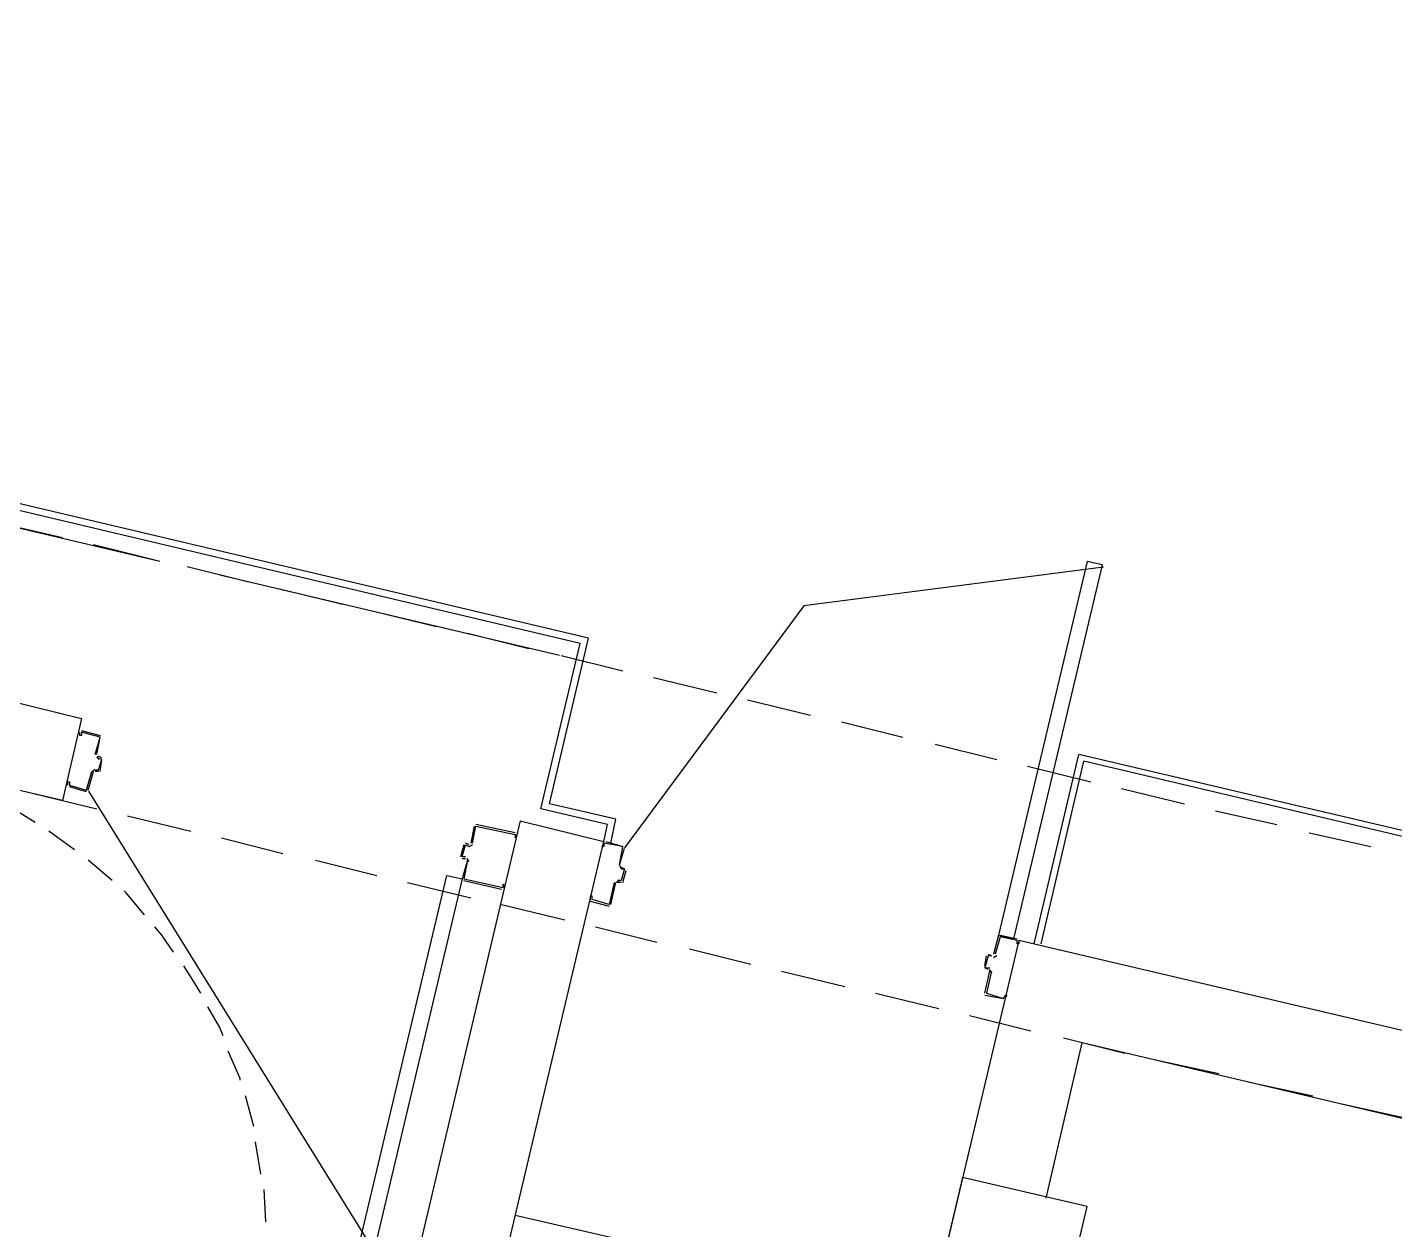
# Model space of a CAD drawing. Header units: feet. Extents: x -84 to 198, y -22 to 181.
# Drawn here: x 33.04 to 43.72, y 66.57 to 75.96 of the extents above; entities that cross this region are included whole.
import ezdxf

# ---------------------------------------------------------------- set-up
doc = ezdxf.new("R2010")
doc.units = ezdxf.units.FT
doc.layers.add('A-LINEA', color=7, linetype='CONTINUOUS')

msp = doc.modelspace()

# ---------------------------------------------------------------- linework, layer by layer
at = {"layer": 'A-LINEA'}
for p, q in [((37.4267, 71.1911), (17.24, 75.9644)), ((34.08, 71.7911), (25.8933, 73.7244)), ((32.8, 72.0978), (33.32, 71.9778)), ((32.8, 72.0978), (33.32, 71.9778)), ((33.56, 71.9244), (34.04, 71.8044)), ((33.56, 71.9244), (34.04, 71.8044)), ((34.2933, 71.7511), (34.7733, 71.6311)), ((34.2933, 71.7511), (34.7733, 71.6311)), ((37.2, 71.0578), (34.5467, 71.6844)), ((35.0133, 71.5778), (35.5067, 71.4578)), ((35.0133, 71.5778), (35.5067, 71.4578)), ((35.7467, 71.4044), (36.24, 71.2844)), ((35.7467, 71.4044), (36.24, 71.2844)), ((36.48, 71.2311), (36.96, 71.1111)), ((36.48, 71.2311), (36.96, 71.1111)), ((37.12, 69.8978), (37.4267, 71.1911)), ((37.2133, 71.0578), (37.6933, 70.9378)), ((37.2133, 71.0578), (37.6933, 70.9378)), ((37.9333, 70.8844), (38.4267, 70.7644)), ((37.9333, 70.8844), (38.4267, 70.7644)), ((38.6667, 70.7111), (39.16, 70.5911)), ((38.6667, 70.7111), (39.16, 70.5911)), ((33.4667, 70.4711), (33.6133, 70.4311)), ((33.4667, 70.4711), (33.6133, 70.4311)), ((39.4, 70.5378), (39.88, 70.4178)), ((39.4, 70.5378), (39.88, 70.4178)), ((33.4667, 70.4578), (33.4667, 70.4578)), ((33.4667, 70.4578), (33.4667, 70.4578)), ((40.1333, 70.3644), (40.6133, 70.2444)), ((40.1333, 70.3644), (40.6133, 70.2444)), ((33.5872, 70.269), (33.6021, 70.245)), ((33.5872, 70.269), (33.6021, 70.245)), ((40.9067, 68.8044), (41.2533, 70.2844)), ((53.0133, 67.5111), (41.2533, 70.2844)), ((33.5713, 70.1639), (33.5472, 70.149)), ((33.5713, 70.1639), (33.5472, 70.149)), ((33.6, 70.1511), (33.5733, 70.1511)), ((33.6, 70.1511), (33.5733, 70.1511)), ((33.6, 70.1644), (33.6, 70.1644)), ((33.6, 70.1644), (33.6, 70.1644)), ((40.8533, 70.1911), (41.3467, 70.0711)), ((40.8533, 70.1911), (41.3467, 70.0711)), ((40.96, 68.8044), (41.2933, 70.2311)), ((52.9467, 67.4711), (41.2933, 70.2311)), ((33.3733, 70.0444), (33.3733, 70.0444)), ((33.3733, 70.0444), (33.3733, 70.0444)), ((33.0933, 69.9778), (33.5867, 69.8578)), ((33.0933, 69.9778), (33.5867, 69.8578)), ((33.5067, 69.9911), (33.3733, 70.0311)), ((33.5067, 69.9911), (33.3733, 70.0311)), ((33.5067, 70.0044), (33.5067, 70.0044)), ((33.5067, 70.0044), (33.5067, 70.0044)), ((33.5208, 69.9966), (35.7575, 66.3915)), ((33.5208, 69.9966), (35.7575, 66.3915)), ((41.5867, 70.0178), (42.08, 69.8978)), ((41.5867, 70.0178), (42.08, 69.8978)), ((33.1067, 69.7511), (32.8933, 69.8844)), ((33.1067, 69.7511), (32.8933, 69.8844)), ((37.5733, 69.7378), (37.0533, 69.8578)), ((37.64, 69.7778), (37.12, 69.8978)), ((42.32, 69.8444), (42.8, 69.7378)), ((42.32, 69.8444), (42.8, 69.7378)), ((33.8267, 69.8044), (34.32, 69.6844)), ((33.8267, 69.8044), (34.32, 69.6844)), ((36.8933, 69.7644), (34.6667, 60.3511)), ((36.8933, 69.7644), (34.6667, 60.3511)), ((36.5333, 69.7244), (36.5067, 69.5911)), ((36.5333, 69.7244), (36.5067, 69.5911)), ((36.8533, 69.6711), (36.5467, 69.7378)), ((36.8533, 69.6711), (36.5467, 69.7378)), ((36.5467, 69.7244), (36.5467, 69.7244)), ((36.5467, 69.7244), (36.5467, 69.7244)), ((36.8933, 69.7644), (37.5467, 69.6044)), ((36.8933, 69.7644), (37.5467, 69.6044)), ((37.5467, 69.6044), (37.5733, 69.7378)), ((37.6, 69.5911), (37.64, 69.7778)), ((33.4133, 69.5378), (33.2133, 69.6844)), ((33.4133, 69.5378), (33.2133, 69.6844)), ((34.56, 69.6311), (35.04, 69.5111)), ((34.56, 69.6311), (35.04, 69.5111)), ((36.8533, 69.6578), (36.8533, 69.6578)), ((36.8533, 69.6578), (36.8533, 69.6578)), ((43.0533, 69.6711), (43.5333, 69.5644)), ((43.0533, 69.6711), (43.5333, 69.5644)), ((35.32, 60.1911), (37.5467, 69.6044)), ((35.32, 60.1911), (37.5467, 69.6044)), ((36.4533, 69.5778), (36.4267, 69.4844)), ((36.4533, 69.5778), (36.4267, 69.4844)), ((36.4933, 69.5778), (36.4667, 69.5911)), ((36.4933, 69.5778), (36.4667, 69.5911)), ((36.4667, 69.5778), (36.4667, 69.5778)), ((36.4667, 69.5778), (36.4667, 69.5778)), ((36.4933, 69.5911), (36.4933, 69.5911)), ((36.4933, 69.5911), (36.4933, 69.5911)), ((36.4954, 69.565), (36.5195, 69.5798)), ((36.4954, 69.565), (36.5195, 69.5798)), ((37.6667, 69.4178), (37.7067, 69.5511)), ((37.6667, 69.4178), (37.7067, 69.5511)), ((33.7067, 69.2978), (33.52, 69.4578)), ((33.7067, 69.2978), (33.52, 69.4578)), ((35.2933, 69.4578), (35.7733, 69.3378)), ((35.2933, 69.4578), (35.7733, 69.3378)), ((36.44, 69.4844), (36.44, 69.4844)), ((36.44, 69.4844), (36.44, 69.4844)), ((36.44, 69.4711), (36.4667, 69.4711)), ((36.44, 69.4711), (36.4667, 69.4711)), ((36.48, 69.4578), (36.44, 69.3111)), ((36.48, 69.4578), (36.44, 69.3111)), ((36.4667, 69.4578), (36.4667, 69.4578)), ((36.4667, 69.4578), (36.4667, 69.4578)), ((36.4928, 69.4465), (36.4779, 69.4706)), ((36.4928, 69.4465), (36.4779, 69.4706)), ((37.6672, 69.4157), (37.6821, 69.3916)), ((37.6672, 69.4157), (37.6821, 69.3916)), ((37.68, 69.4178), (37.68, 69.4178)), ((37.68, 69.4178), (37.68, 69.4178)), ((36.4533, 69.3111), (36.4533, 69.3111)), ((36.4533, 69.3111), (36.4533, 69.3111)), ((36.4533, 69.2978), (36.7467, 69.2311)), ((36.4533, 69.2978), (36.7467, 69.2311)), ((37.6646, 69.2972), (37.6405, 69.2824)), ((37.6646, 69.2972), (37.6405, 69.2824)), ((37.68, 69.2978), (37.68, 69.2978)), ((37.68, 69.2978), (37.68, 69.2978)), ((37.6933, 69.2844), (37.72, 69.3778)), ((37.6933, 69.2844), (37.72, 69.3778)), ((36.0133, 69.2844), (36.5067, 69.1644)), ((36.0133, 69.2844), (36.5067, 69.1644)), ((37.6, 69.1111), (37.64, 69.2844)), ((37.6, 69.1111), (37.64, 69.2844)), ((36.7467, 69.1111), (37.24, 68.9911)), ((36.7467, 69.1111), (37.24, 68.9911)), ((37.44, 69.1378), (37.5867, 69.0978)), ((37.44, 69.1378), (37.5867, 69.0978)), ((37.4533, 69.1511), (37.4533, 69.1511)), ((37.4533, 69.1511), (37.4533, 69.1511)), ((37.5867, 69.1111), (37.5867, 69.1111)), ((37.5867, 69.1111), (37.5867, 69.1111)), ((37.48, 68.9378), (37.96, 68.8178)), ((37.48, 68.9378), (37.96, 68.8178)), ((40.64, 68.8711), (40.7733, 68.8444)), ((40.64, 68.8711), (40.7733, 68.8444)), ((40.64, 68.8578), (40.64, 68.8578)), ((40.64, 68.8578), (40.64, 68.8578)), ((38.2133, 68.7644), (38.6933, 68.6444)), ((38.2133, 68.7644), (38.6933, 68.6444)), ((40.7867, 68.8311), (38.56, 59.4311)), ((40.7867, 68.8311), (38.56, 59.4311)), ((40.7733, 68.8311), (40.7733, 68.8311)), ((40.7733, 68.8311), (40.7733, 68.8311)), ((46.7867, 67.4178), (40.7867, 68.8311)), ((46.7867, 67.4178), (40.7867, 68.8311)), ((40.52, 68.6311), (40.5333, 68.7111)), ((40.52, 68.6311), (40.5333, 68.7111)), ((40.5467, 68.7244), (40.5733, 68.7111)), ((40.5467, 68.7244), (40.5733, 68.7111)), ((40.5467, 68.7111), (40.5467, 68.7111)), ((40.5467, 68.7111), (40.5467, 68.7111)), ((40.5887, 68.6983), (40.6128, 68.7132)), ((40.5887, 68.6983), (40.6128, 68.7132)), ((38.9333, 68.5911), (39.4267, 68.4711)), ((38.9333, 68.5911), (39.4267, 68.4711)), ((40.52, 68.4178), (40.56, 68.5911)), ((40.52, 68.4178), (40.56, 68.5911)), ((40.5467, 68.5911), (40.5467, 68.5911)), ((40.5467, 68.5911), (40.5467, 68.5911)), ((40.5728, 68.5798), (40.5579, 68.6039)), ((40.5728, 68.5798), (40.5579, 68.6039)), ((39.6667, 68.4178), (40.16, 68.2978)), ((39.6667, 68.4178), (40.16, 68.2978)), ((40.5333, 68.4178), (40.5333, 68.4178)), ((40.5333, 68.4178), (40.5333, 68.4178)), ((40.4, 68.2444), (40.88, 68.1244)), ((40.4, 68.2444), (40.88, 68.1244)), ((41, 66.8178), (41.28, 68.0311)), ((41, 66.8178), (41.28, 68.0311)), ((41.1333, 68.0711), (41.6133, 67.9511)), ((41.1333, 68.0711), (41.6133, 67.9511)), ((46.64, 66.7644), (41.28, 68.0311)), ((46.64, 66.7644), (41.28, 68.0311)), ((41.8533, 67.8978), (42.3467, 67.7911)), ((41.8533, 67.8978), (42.3467, 67.7911)), ((42.5867, 67.7244), (43.08, 67.6178)), ((42.5867, 67.7244), (43.08, 67.6178)), ((34.8133, 67.3778), (34.7467, 67.6178)), ((34.8133, 67.3778), (34.7467, 67.6178)), ((43.32, 67.5511), (43.8, 67.4444)), ((43.32, 67.5511), (43.8, 67.4444)), ((34.8667, 67.0044), (34.8267, 67.2578)), ((34.8667, 67.0044), (34.8267, 67.2578)), ((34.9067, 66.6311), (34.8933, 66.8844)), ((34.9067, 66.6311), (34.8933, 66.8844)), ((36.8533, 66.6844), (37.6667, 66.4978)), ((36.8533, 66.6844), (37.6667, 66.4978))]:
    msp.add_line(p, q, dxfattribs=at)
for points in [[(37.0533, 69.8578), (37.36, 71.1511), (17.2267, 75.9244)], [(41.4466, 71.7462), (39.1074, 71.4436), (37.7074, 69.5536)], [(41.4466, 71.7462), (39.1074, 71.4436), (37.7074, 69.5536)], [(40.7467, 68.8444), (41.44, 71.7644), (41.32, 71.7911), (40.6267, 68.8711), (40.7467, 68.8444)], [(40.7467, 68.8444), (41.44, 71.7644), (41.32, 71.7911), (40.6267, 68.8711), (40.7467, 68.8444)], [(32.4933, 70.8044), (33.4667, 70.5644), (33.32, 69.9244), (32.3467, 70.1511)], [(32.4933, 70.8044), (33.4667, 70.5644), (33.32, 69.9244), (32.3467, 70.1511)], [(33.5733, 70.2844), (33.6133, 70.4178), (33.4667, 70.4578), (33.4667, 70.4311), (33.4533, 70.4311), (33.4533, 70.4578)], [(33.5733, 70.2844), (33.6133, 70.4178), (33.4667, 70.4578), (33.4667, 70.4311), (33.4533, 70.4311), (33.4533, 70.4578)], [(33.5867, 70.2844), (33.6133, 70.4178), (33.6133, 70.4178)], [(33.5867, 70.2844), (33.6133, 70.4178), (33.6133, 70.4178)], [(33.5733, 70.1644), (33.6, 70.1644), (33.6267, 70.2444), (33.5867, 70.2578)], [(33.5733, 70.1644), (33.6, 70.1644), (33.6267, 70.2444), (33.5867, 70.2578)], [(33.6267, 70.2578), (33.6, 70.2711), (33.6, 70.2711)], [(33.6267, 70.2578), (33.6, 70.2711), (33.6, 70.2711)], [(33.36, 70.0444), (33.36, 70.0711), (33.3733, 70.0711), (33.3733, 70.0444), (33.5067, 70.0044), (33.5467, 70.1511)], [(33.36, 70.0444), (33.36, 70.0711), (33.3733, 70.0711), (33.3733, 70.0444), (33.5067, 70.0044), (33.5467, 70.1511)], [(33.52, 70.0044), (33.56, 70.1511), (33.56, 70.1511)], [(33.52, 70.0044), (33.56, 70.1511), (33.56, 70.1511)], [(33.6133, 70.1511), (33.6267, 70.2444), (33.6267, 70.2444)], [(33.6133, 70.1511), (33.6267, 70.2444), (33.6267, 70.2444)], [(36.52, 69.5911), (36.5467, 69.7244), (36.8533, 69.6578), (36.8533, 69.6311), (36.8667, 69.6578)], [(36.52, 69.5911), (36.5467, 69.7244), (36.8533, 69.6578), (36.8533, 69.6311), (36.8667, 69.6578)], [(36.4667, 69.4844), (36.44, 69.4844), (36.4667, 69.5778), (36.4933, 69.5644)], [(36.4667, 69.4844), (36.44, 69.4844), (36.4667, 69.5778), (36.4933, 69.5644)], [(37.6667, 69.4178), (37.6933, 69.5644), (37.5467, 69.5911), (37.5467, 69.5644), (37.5333, 69.5644), (37.5467, 69.5911), (37.5467, 69.5911)], [(37.6667, 69.4178), (37.6933, 69.5644), (37.5467, 69.5911), (37.5467, 69.5644), (37.5333, 69.5644), (37.5467, 69.5911), (37.5467, 69.5911)], [(37.56, 69.6044), (37.6933, 69.5644), (37.6933, 69.5644)], [(37.56, 69.6044), (37.6933, 69.5644), (37.6933, 69.5644)], [(36.48, 69.4578), (36.4533, 69.3111), (36.76, 69.2444), (36.76, 69.2711), (36.7733, 69.2578), (36.76, 69.2444), (36.76, 69.2444)], [(36.48, 69.4578), (36.4533, 69.3111), (36.76, 69.2444), (36.76, 69.2711), (36.7733, 69.2578), (36.76, 69.2444), (36.76, 69.2444)], [(37.68, 69.4044), (37.7067, 69.3911), (37.7067, 69.3911)], [(37.68, 69.4044), (37.7067, 69.3911), (37.7067, 69.3911)], [(36.44, 69.3111), (35.7467, 66.3911), (35.6267, 66.4178), (36.32, 69.3378), (36.44, 69.3111)], [(36.44, 69.3111), (35.7467, 66.3911), (35.6267, 66.4178), (36.32, 69.3378), (36.44, 69.3111)], [(37.68, 69.3911), (37.7067, 69.3911), (37.68, 69.2978), (37.6533, 69.2978)], [(37.68, 69.3911), (37.7067, 69.3911), (37.68, 69.2978), (37.6533, 69.2978)], [(33.96, 69.0311), (33.8133, 69.2044), (33.8, 69.2178)], [(33.96, 69.0311), (33.8133, 69.2044), (33.8, 69.2178)], [(37.6267, 69.2844), (37.5867, 69.1111), (37.4533, 69.1511), (37.4533, 69.1778), (37.44, 69.1778), (37.44, 69.1511)], [(37.6267, 69.2844), (37.5867, 69.1111), (37.4533, 69.1511), (37.4533, 69.1778), (37.44, 69.1778), (37.44, 69.1511)], [(37.68, 69.2844), (37.6533, 69.2844), (37.6533, 69.2844)], [(37.68, 69.2844), (37.6533, 69.2844), (37.6533, 69.2844)], [(34.1867, 68.7378), (34.0933, 68.8711), (34.04, 68.9378)], [(34.1867, 68.7378), (34.0933, 68.8711), (34.04, 68.9378)], [(40.6267, 68.8711), (40.5867, 68.7244), (40.5867, 68.7244)], [(40.6267, 68.8711), (40.5867, 68.7244), (40.5867, 68.7244)], [(40.7867, 68.8311), (40.7867, 68.8044), (40.7733, 68.8044), (40.7733, 68.8311), (40.64, 68.8578), (40.6, 68.7244)], [(40.7867, 68.8311), (40.7867, 68.8044), (40.7733, 68.8044), (40.7733, 68.8311), (40.64, 68.8578), (40.6, 68.7244)], [(40.5733, 68.7111), (40.5467, 68.7111), (40.52, 68.6178), (40.56, 68.6178)], [(40.5733, 68.7111), (40.5467, 68.7111), (40.52, 68.6178), (40.56, 68.6178)], [(34.4, 68.4178), (34.3333, 68.5244), (34.2667, 68.6311)], [(34.4, 68.4178), (34.3333, 68.5244), (34.2667, 68.6311)], [(40.5467, 68.6044), (40.52, 68.6178), (40.52, 68.6178)], [(40.5467, 68.6044), (40.52, 68.6178), (40.52, 68.6178)], [(40.5733, 68.5911), (40.5333, 68.4178), (40.6667, 68.3778), (40.68, 68.4044), (40.6933, 68.4044), (40.68, 68.3778)], [(40.5733, 68.5911), (40.5333, 68.4178), (40.6667, 68.3778), (40.68, 68.4044), (40.6933, 68.4044), (40.68, 68.3778)], [(40.52, 68.4044), (40.6667, 68.3778), (40.6667, 68.3778)], [(40.52, 68.4044), (40.6667, 68.3778), (40.6667, 68.3778)], [(34.5733, 68.0844), (34.5467, 68.1511), (34.4533, 68.3111)], [(34.5733, 68.0844), (34.5467, 68.1511), (34.4533, 68.3111)], [(34.7067, 67.7378), (34.7067, 67.7511), (34.6133, 67.9644)], [(34.7067, 67.7378), (34.7067, 67.7511), (34.6133, 67.9644)], [(39, 61.2844), (39.9733, 61.0578), (41.32, 66.7511), (40.3467, 66.9778), (39, 61.2844)], [(39, 61.2844), (39.9733, 61.0578), (41.32, 66.7511), (40.3467, 66.9778), (39, 61.2844)]]:
    msp.add_lwpolyline(points, dxfattribs=at)

doc.saveas('drawing.dxf')
